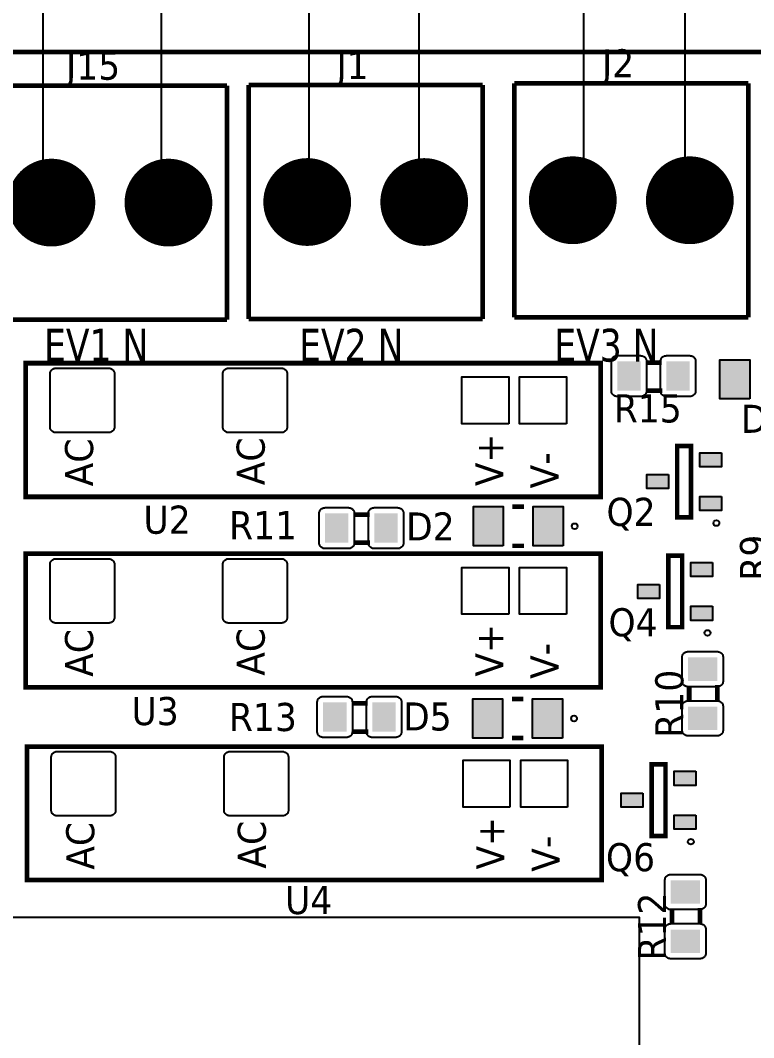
# Model space of a CAD drawing. Header units: millimetres. Extents: x 123.5 to 144.3, y 105.4 to 121.6.
# Drawn here: x 126.876 to 129.132, y 112.449 to 115.577 of the extents above; entities that cross this region are included whole.
import ezdxf

# ---------------------------------------------------------------- set-up
doc = ezdxf.new("R2010")
doc.units = ezdxf.units.MM
for name, color, linetype in [('DESC', 250, 'Continuous'), ('SYMS', 7, 'Continuous'), ('WIRES', 7, 'Continuous')]:
    doc.layers.add(name, color=color, linetype=linetype)
doc.styles.get("Standard").update_dxf_attribs({"font": 'tahoma.ttf'})

# ---------------------------------------------------------------- blocks, each defined once
blk = doc.blocks.new('RPAD')
blk.add_trace([(-0.5, -0.5), (-0.5, 0.5), (0.5, -0.5), (0.5, 0.5)])
blk = doc.blocks.new('EPAD')
at = {"const_width": 0.5}
blk.add_lwpolyline([(-0.25, 0, 1), (0.25, 0, 1)], format="xyb", close=True, dxfattribs=at)
blk = doc.blocks.new('card')
for points, const_width in [([(107.5319, 110.444), (113.6676, 110.444), (113.6676, 116.3461), (107.5319, 116.3461), (107.5319, 110.444)], 0.012), ([(107.5319, 110.444), (113.6676, 110.444), (113.6676, 116.3461), (107.5319, 116.3461), (107.5319, 110.444)], 0.012), ([(107.5319, 110.444), (113.6676, 110.444), (113.6676, 116.3461), (107.5319, 116.3461), (107.5319, 110.444)], 0.012), ([(108.2221, 116.2598), (108.8221, 116.2598)], 0.012), ([(108.2221, 116.2598), (108.8221, 116.2598)], 0.012), ([(108.2221, 116.2598), (108.8221, 116.2598)], 0.012), ([(108.8221, 116.2598), (108.8221, 115.6598)], 0.012), ([(108.8221, 116.2598), (108.8221, 115.6598)], 0.012), ([(108.8221, 116.2598), (108.8221, 115.6598)], 0.012), ([(108.8778, 116.2613), (108.8778, 115.6613)], 0.012), ([(108.8778, 116.2613), (109.4778, 116.2613)], 0.012), ([(108.8778, 116.2613), (108.8778, 115.6613)], 0.012), ([(108.8778, 116.2613), (109.4778, 116.2613)], 0.012), ([(108.8778, 116.2613), (108.8778, 115.6613)], 0.012), ([(108.8778, 116.2613), (109.4778, 116.2613)], 0.012), ([(109.4778, 116.2613), (109.4778, 115.6613)], 0.012), ([(109.4778, 116.2613), (109.4778, 115.6613)], 0.012), ([(109.4778, 116.2613), (109.4778, 115.6613)], 0.012), ([(109.5587, 116.2658), (109.5587, 115.6658)], 0.012), ([(109.5587, 116.2658), (110.1587, 116.2658)], 0.012), ([(109.5587, 116.2658), (109.5587, 115.6658)], 0.012), ([(109.5587, 116.2658), (110.1587, 116.2658)], 0.012), ([(109.5587, 116.2658), (109.5587, 115.6658)], 0.012), ([(109.5587, 116.2658), (110.1587, 116.2658)], 0.012), ([(110.1587, 116.2658), (110.1587, 115.6658)], 0.012), ([(110.1587, 116.2658), (110.1587, 115.6658)], 0.012), ([(110.1587, 116.2658), (110.1587, 115.6658)], 0.012), ([(108.2221, 115.6598), (108.8221, 115.6598)], 0.012), ([(108.2221, 115.6598), (108.8221, 115.6598)], 0.012), ([(108.2221, 115.6598), (108.8221, 115.6598)], 0.012), ([(108.8778, 115.6613), (109.4778, 115.6613)], 0.012), ([(108.8778, 115.6613), (109.4778, 115.6613)], 0.012), ([(108.8778, 115.6613), (109.4778, 115.6613)], 0.012), ([(109.5587, 115.6658), (110.1587, 115.6658)], 0.012), ([(109.5587, 115.6658), (110.1587, 115.6658)], 0.012), ([(109.5587, 115.6658), (110.1587, 115.6658)], 0.012), ([(109.8961, 115.5496), (109.9366, 115.5496)], 0.012), ([(109.8961, 115.5496), (109.9366, 115.5496)], 0.012), ([(109.8961, 115.5496), (109.9366, 115.5496)], 0.012), ([(108.3061, 115.2057), (109.7799, 115.2057), (109.7799, 115.5483), (108.3061, 115.5483), (108.3061, 115.2057)], 0.012), ([(108.3061, 115.2057), (109.7799, 115.2057), (109.7799, 115.5483), (108.3061, 115.5483), (108.3061, 115.2057)], 0.012), ([(108.3061, 115.2057), (109.7799, 115.2057), (109.7799, 115.5483), (108.3061, 115.5483), (108.3061, 115.2057)], 0.012), ([(109.8961, 115.4776), (109.9381, 115.4776)], 0.012), ([(109.8961, 115.4776), (109.9381, 115.4776)], 0.012), ([(109.8961, 115.4776), (109.9381, 115.4776)], 0.012), ([(110.0117, 115.3363), (109.9763, 115.3363), (109.9763, 115.1533), (110.0117, 115.1533), (110.0117, 115.3363)], 0.0118), ([(110.0117, 115.3363), (109.9763, 115.3363), (109.9763, 115.1533), (110.0117, 115.1533), (110.0117, 115.3363)], 0.0118), ([(110.0117, 115.3363), (109.9763, 115.3363), (109.9763, 115.1533), (110.0117, 115.1533), (110.0117, 115.3363)], 0.0118), ([(109.1471, 115.16), (109.1876, 115.16)], 0.012), ([(109.1471, 115.16), (109.1876, 115.16)], 0.012), ([(109.1471, 115.16), (109.1876, 115.16)], 0.012), ([(109.5836, 115.1806), (109.554, 115.1806)], 0.0118), ([(109.5836, 115.1806), (109.554, 115.1806)], 0.0118), ([(109.5836, 115.1806), (109.554, 115.1806)], 0.0118), ([(109.1471, 115.088), (109.1891, 115.088)], 0.012), ([(109.1471, 115.088), (109.1891, 115.088)], 0.012), ([(109.1471, 115.088), (109.1891, 115.088)], 0.012), ([(109.5836, 115.0802), (109.554, 115.0802)], 0.0118), ([(109.5836, 115.0802), (109.554, 115.0802)], 0.0118), ([(109.5836, 115.0802), (109.554, 115.0802)], 0.0118), ([(108.3061, 114.7176), (109.7799, 114.7176), (109.7799, 115.0601), (108.3061, 115.0601), (108.3061, 114.7176)], 0.012), ([(108.3061, 114.7176), (109.7799, 114.7176), (109.7799, 115.0601), (108.3061, 115.0601), (108.3061, 114.7176)], 0.012), ([(108.3061, 114.7176), (109.7799, 114.7176), (109.7799, 115.0601), (108.3061, 115.0601), (108.3061, 114.7176)], 0.012), ([(109.989, 115.0547), (109.9536, 115.0547), (109.9536, 114.8716), (109.989, 114.8716), (109.989, 115.0547)], 0.0118), ([(109.989, 115.0547), (109.9536, 115.0547), (109.9536, 114.8716), (109.989, 114.8716), (109.989, 115.0547)], 0.0118), ([(109.989, 115.0547), (109.9536, 115.0547), (109.9536, 114.8716), (109.989, 114.8716), (109.989, 115.0547)], 0.0118), ([(110.007, 114.6815), (110.007, 114.722)], 0.012), ([(110.007, 114.6815), (110.007, 114.722)], 0.012), ([(110.007, 114.6815), (110.007, 114.722)], 0.012), ([(110.079, 114.6815), (110.079, 114.7235)], 0.012), ([(110.079, 114.6815), (110.079, 114.7235)], 0.012), ([(110.079, 114.6815), (110.079, 114.7235)], 0.012), ([(109.1421, 114.6761), (109.1826, 114.6761)], 0.012), ([(109.1421, 114.6761), (109.1826, 114.6761)], 0.012), ([(109.1421, 114.6761), (109.1826, 114.6761)], 0.012), ([(109.5819, 114.6877), (109.5524, 114.6877)], 0.0118), ([(109.5819, 114.6877), (109.5524, 114.6877)], 0.0118), ([(109.5819, 114.6877), (109.5524, 114.6877)], 0.0118), ([(109.1421, 114.6041), (109.1841, 114.6041)], 0.012), ([(109.1421, 114.6041), (109.1841, 114.6041)], 0.012), ([(109.1421, 114.6041), (109.1841, 114.6041)], 0.012), ([(109.5819, 114.5873), (109.5524, 114.5873)], 0.0118), ([(109.5819, 114.5873), (109.5524, 114.5873)], 0.0118), ([(109.5819, 114.5873), (109.5524, 114.5873)], 0.0118), ([(108.3091, 114.2233), (109.7829, 114.2233), (109.7829, 114.5658), (108.3091, 114.5658), (108.3091, 114.2233)], 0.012), ([(108.3091, 114.2233), (109.7829, 114.2233), (109.7829, 114.5658), (108.3091, 114.5658), (108.3091, 114.2233)], 0.012), ([(108.3091, 114.2233), (109.7829, 114.2233), (109.7829, 114.5658), (108.3091, 114.5658), (108.3091, 114.2233)], 0.012), ([(109.9463, 114.5198), (109.9108, 114.5198), (109.9108, 114.3367), (109.9463, 114.3367), (109.9463, 114.5198)], 0.0118), ([(109.9463, 114.5198), (109.9108, 114.5198), (109.9108, 114.3367), (109.9463, 114.3367), (109.9463, 114.5198)], 0.0118), ([(109.9463, 114.5198), (109.9108, 114.5198), (109.9108, 114.3367), (109.9463, 114.3367), (109.9463, 114.5198)], 0.0118), ([(109.9628, 114.1103), (109.9628, 114.1508)], 0.012), ([(109.9628, 114.1103), (109.9628, 114.1508)], 0.012), ([(109.9628, 114.1103), (109.9628, 114.1508)], 0.012), ([(110.0348, 114.1103), (110.0348, 114.1523)], 0.012), ([(110.0348, 114.1103), (110.0348, 114.1523)], 0.012), ([(110.0348, 114.1103), (110.0348, 114.1523)], 0.012)]:
    blk.add_lwpolyline(points, dxfattribs=dict(const_width=const_width))
for points in [[(109.8226, 115.5676), (109.8826, 115.5676), (109.8842, 115.5675), (109.8857, 115.5673), (109.8871, 115.567), (109.8885, 115.5665), (109.8898, 115.5658), (109.8911, 115.5651), (109.8922, 115.5642), (109.8933, 115.5633), (109.8942, 115.5622), (109.8951, 115.5611), (109.8958, 115.5598), (109.8964, 115.5585), (109.8969, 115.5571), (109.8973, 115.5557), (109.8975, 115.5542), (109.8976, 115.5526), (109.8976, 115.4776), (109.8975, 115.4761), (109.8973, 115.4746), (109.8969, 115.4731), (109.8964, 115.4717), (109.8958, 115.4704), (109.8951, 115.4692), (109.8942, 115.468), (109.8933, 115.467), (109.8922, 115.466), (109.8911, 115.4651), (109.8898, 115.4644), (109.8885, 115.4638), (109.8871, 115.4633), (109.8857, 115.4629), (109.8842, 115.4627), (109.8826, 115.4626), (109.8226, 115.4626), (109.821, 115.4627), (109.8195, 115.4629), (109.8181, 115.4633), (109.8167, 115.4638), (109.8154, 115.4644), (109.8141, 115.4651), (109.813, 115.466), (109.8119, 115.467), (109.811, 115.468), (109.8101, 115.4692), (109.8094, 115.4704), (109.8088, 115.4717), (109.8083, 115.4731), (109.8079, 115.4746), (109.8077, 115.4761), (109.8076, 115.4776), (109.8076, 115.5526), (109.8077, 115.5542), (109.8079, 115.5557), (109.8083, 115.5571), (109.8088, 115.5585), (109.8094, 115.5598), (109.8101, 115.5611), (109.811, 115.5622), (109.8119, 115.5633), (109.813, 115.5642), (109.8141, 115.5651), (109.8154, 115.5658), (109.8167, 115.5665), (109.8181, 115.567), (109.8195, 115.5673), (109.821, 115.5675), (109.8226, 115.5676)], [(109.9486, 115.5676), (110.0086, 115.5676), (110.0102, 115.5675), (110.0117, 115.5673), (110.0131, 115.567), (110.0145, 115.5665), (110.0158, 115.5658), (110.0171, 115.5651), (110.0182, 115.5642), (110.0193, 115.5633), (110.0202, 115.5622), (110.0211, 115.5611), (110.0218, 115.5598), (110.0224, 115.5585), (110.0229, 115.5571), (110.0233, 115.5557), (110.0235, 115.5542), (110.0236, 115.5526), (110.0236, 115.4776), (110.0235, 115.4761), (110.0233, 115.4746), (110.0229, 115.4731), (110.0224, 115.4717), (110.0218, 115.4704), (110.0211, 115.4692), (110.0202, 115.468), (110.0193, 115.467), (110.0182, 115.466), (110.0171, 115.4651), (110.0158, 115.4644), (110.0145, 115.4638), (110.0131, 115.4633), (110.0117, 115.4629), (110.0102, 115.4627), (110.0086, 115.4626), (109.9486, 115.4626), (109.947, 115.4627), (109.9455, 115.4629), (109.9441, 115.4633), (109.9427, 115.4638), (109.9414, 115.4644), (109.9401, 115.4651), (109.939, 115.466), (109.9379, 115.467), (109.937, 115.468), (109.9361, 115.4692), (109.9354, 115.4704), (109.9348, 115.4717), (109.9343, 115.4731), (109.9339, 115.4746), (109.9337, 115.4761), (109.9336, 115.4776), (109.9336, 115.5526), (109.9337, 115.5542), (109.9339, 115.5557), (109.9343, 115.5571), (109.9348, 115.5585), (109.9354, 115.5598), (109.9361, 115.5611), (109.937, 115.5622), (109.9379, 115.5633), (109.939, 115.5642), (109.9401, 115.5651), (109.9414, 115.5658), (109.9427, 115.5665), (109.9441, 115.567), (109.9455, 115.5673), (109.947, 115.5675), (109.9486, 115.5676)], [(110.1621, 115.4566), (110.0856, 115.4566), (110.0856, 115.5571), (110.1621, 115.5571), (110.1621, 115.4566)], [(108.5187, 115.3704), (108.3837, 115.3704), (108.3821, 115.3704), (108.3806, 115.3707), (108.3791, 115.371), (108.3778, 115.3715), (108.3764, 115.3721), (108.3752, 115.3729), (108.3741, 115.3737), (108.373, 115.3747), (108.372, 115.3758), (108.3712, 115.3769), (108.3704, 115.3781), (108.3698, 115.3795), (108.3693, 115.3808), (108.369, 115.3823), (108.3687, 115.3838), (108.3687, 115.3854), (108.3687, 115.5204), (108.3687, 115.5219), (108.369, 115.5234), (108.3693, 115.5249), (108.3698, 115.5263), (108.3704, 115.5276), (108.3712, 115.5288), (108.372, 115.53), (108.373, 115.531), (108.3741, 115.532), (108.3752, 115.5328), (108.3764, 115.5336), (108.3778, 115.5342), (108.3791, 115.5347), (108.3806, 115.5351), (108.3821, 115.5353), (108.3837, 115.5354), (108.5187, 115.5354), (108.5202, 115.5353), (108.5217, 115.5351), (108.5232, 115.5347), (108.5246, 115.5342), (108.5259, 115.5336), (108.5271, 115.5328), (108.5283, 115.532), (108.5293, 115.531), (108.5303, 115.53), (108.5311, 115.5288), (108.5319, 115.5276), (108.5325, 115.5263), (108.533, 115.5249), (108.5334, 115.5234), (108.5336, 115.5219), (108.5337, 115.5204), (108.5337, 115.3854), (108.5336, 115.3838), (108.5334, 115.3823), (108.533, 115.3808), (108.5325, 115.3795), (108.5319, 115.3781), (108.5311, 115.3769), (108.5303, 115.3758), (108.5293, 115.3747), (108.5283, 115.3737), (108.5271, 115.3729), (108.5259, 115.3721), (108.5246, 115.3715), (108.5232, 115.371), (108.5217, 115.3707), (108.5202, 115.3704), (108.5187, 115.3704)], [(108.9616, 115.3704), (108.8266, 115.3704), (108.825, 115.3704), (108.8235, 115.3707), (108.8221, 115.371), (108.8207, 115.3715), (108.8194, 115.3721), (108.8181, 115.3729), (108.817, 115.3737), (108.8159, 115.3747), (108.815, 115.3758), (108.8141, 115.3769), (108.8134, 115.3781), (108.8127, 115.3795), (108.8122, 115.3808), (108.8119, 115.3823), (108.8117, 115.3838), (108.8116, 115.3854), (108.8116, 115.5204), (108.8117, 115.5219), (108.8119, 115.5234), (108.8122, 115.5249), (108.8127, 115.5263), (108.8134, 115.5276), (108.8141, 115.5288), (108.815, 115.53), (108.8159, 115.531), (108.817, 115.532), (108.8181, 115.5328), (108.8194, 115.5336), (108.8207, 115.5342), (108.8221, 115.5347), (108.8235, 115.5351), (108.825, 115.5353), (108.8266, 115.5354), (108.9616, 115.5354), (108.9631, 115.5353), (108.9646, 115.5351), (108.9661, 115.5347), (108.9675, 115.5342), (108.9688, 115.5336), (108.97, 115.5328), (108.9712, 115.532), (108.9722, 115.531), (108.9732, 115.53), (108.9741, 115.5288), (108.9748, 115.5276), (108.9754, 115.5263), (108.9759, 115.5249), (108.9763, 115.5234), (108.9765, 115.5219), (108.9766, 115.5204), (108.9766, 115.3854), (108.9765, 115.3838), (108.9763, 115.3823), (108.9759, 115.3808), (108.9754, 115.3795), (108.9748, 115.3781), (108.9741, 115.3769), (108.9732, 115.3758), (108.9722, 115.3747), (108.9712, 115.3737), (108.97, 115.3729), (108.9688, 115.3721), (108.9675, 115.3715), (108.9661, 115.371), (108.9646, 115.3707), (108.9631, 115.3704), (108.9616, 115.3704)], [(109.5446, 115.3929), (109.4246, 115.3929), (109.4246, 115.5129), (109.5446, 115.5129), (109.5446, 115.3929)], [(109.6923, 115.3929), (109.5723, 115.3929), (109.5723, 115.5129), (109.6923, 115.5129), (109.6923, 115.3929)], [(110.0897, 115.3189), (110.0897, 115.2829), (110.0342, 115.2829), (110.0342, 115.3189), (110.0897, 115.3189)], [(109.9538, 115.2628), (109.9538, 115.2268), (109.8983, 115.2268), (109.8983, 115.2628), (109.9538, 115.2628)], [(110.0897, 115.2067), (110.0897, 115.1707), (110.0342, 115.1707), (110.0342, 115.2067), (110.0897, 115.2067)], [(109.0736, 115.178), (109.1336, 115.178), (109.1352, 115.1779), (109.1367, 115.1777), (109.1382, 115.1773), (109.1395, 115.1768), (109.1409, 115.1762), (109.1421, 115.1755), (109.1432, 115.1746), (109.1443, 115.1736), (109.1453, 115.1726), (109.1461, 115.1714), (109.1469, 115.1702), (109.1475, 115.1689), (109.148, 115.1675), (109.1483, 115.166), (109.1486, 115.1645), (109.1486, 115.163), (109.1486, 115.088), (109.1486, 115.0864), (109.1483, 115.0849), (109.148, 115.0835), (109.1475, 115.0821), (109.1469, 115.0808), (109.1461, 115.0795), (109.1453, 115.0784), (109.1443, 115.0773), (109.1432, 115.0764), (109.1421, 115.0755), (109.1409, 115.0748), (109.1395, 115.0741), (109.1382, 115.0736), (109.1367, 115.0733), (109.1352, 115.0731), (109.1336, 115.073), (109.0736, 115.073), (109.0721, 115.0731), (109.0706, 115.0733), (109.0691, 115.0736), (109.0677, 115.0741), (109.0664, 115.0748), (109.0652, 115.0755), (109.064, 115.0764), (109.063, 115.0773), (109.062, 115.0784), (109.0612, 115.0795), (109.0604, 115.0808), (109.0598, 115.0821), (109.0593, 115.0835), (109.0589, 115.0849), (109.0587, 115.0864), (109.0586, 115.088), (109.0586, 115.163), (109.0587, 115.1645), (109.0589, 115.166), (109.0593, 115.1675), (109.0598, 115.1689), (109.0604, 115.1702), (109.0612, 115.1714), (109.062, 115.1726), (109.063, 115.1736), (109.064, 115.1746), (109.0652, 115.1755), (109.0664, 115.1762), (109.0677, 115.1768), (109.0691, 115.1773), (109.0706, 115.1777), (109.0721, 115.1779), (109.0736, 115.178)], [(109.1996, 115.178), (109.2596, 115.178), (109.2612, 115.1779), (109.2627, 115.1777), (109.2642, 115.1773), (109.2655, 115.1768), (109.2669, 115.1762), (109.2681, 115.1755), (109.2692, 115.1746), (109.2703, 115.1736), (109.2713, 115.1726), (109.2721, 115.1714), (109.2729, 115.1702), (109.2735, 115.1689), (109.274, 115.1675), (109.2743, 115.166), (109.2746, 115.1645), (109.2746, 115.163), (109.2746, 115.088), (109.2746, 115.0864), (109.2743, 115.0849), (109.274, 115.0835), (109.2735, 115.0821), (109.2729, 115.0808), (109.2721, 115.0795), (109.2713, 115.0784), (109.2703, 115.0773), (109.2692, 115.0764), (109.2681, 115.0755), (109.2669, 115.0748), (109.2655, 115.0741), (109.2642, 115.0736), (109.2627, 115.0733), (109.2612, 115.0731), (109.2596, 115.073), (109.1996, 115.073), (109.1981, 115.0731), (109.1966, 115.0733), (109.1951, 115.0736), (109.1937, 115.0741), (109.1924, 115.0748), (109.1912, 115.0755), (109.19, 115.0764), (109.189, 115.0773), (109.188, 115.0784), (109.1872, 115.0795), (109.1864, 115.0808), (109.1858, 115.0821), (109.1853, 115.0835), (109.1849, 115.0849), (109.1847, 115.0864), (109.1846, 115.088), (109.1846, 115.163), (109.1847, 115.1645), (109.1849, 115.166), (109.1853, 115.1675), (109.1858, 115.1689), (109.1864, 115.1702), (109.1872, 115.1714), (109.188, 115.1726), (109.189, 115.1736), (109.19, 115.1746), (109.1912, 115.1755), (109.1924, 115.1762), (109.1937, 115.1768), (109.1951, 115.1773), (109.1966, 115.1777), (109.1981, 115.1779), (109.1996, 115.178)], [(109.5303, 115.0802), (109.4538, 115.0802), (109.4538, 115.1807), (109.5303, 115.1807), (109.5303, 115.0802)], [(109.6838, 115.0802), (109.6073, 115.0802), (109.6073, 115.1807), (109.6838, 115.1807), (109.6838, 115.0802)], [(108.5187, 114.8822), (108.3837, 114.8822), (108.3821, 114.8822), (108.3806, 114.8825), (108.3791, 114.8828), (108.3778, 114.8833), (108.3764, 114.8839), (108.3752, 114.8847), (108.3741, 114.8855), (108.373, 114.8865), (108.372, 114.8876), (108.3712, 114.8887), (108.3704, 114.89), (108.3698, 114.8913), (108.3693, 114.8927), (108.369, 114.8941), (108.3687, 114.8956), (108.3687, 114.8972), (108.3687, 115.0322), (108.3687, 115.0337), (108.369, 115.0352), (108.3693, 115.0367), (108.3698, 115.0381), (108.3704, 115.0394), (108.3712, 115.0406), (108.372, 115.0418), (108.373, 115.0428), (108.3741, 115.0438), (108.3752, 115.0446), (108.3764, 115.0454), (108.3778, 115.046), (108.3791, 115.0465), (108.3806, 115.0469), (108.3821, 115.0471), (108.3837, 115.0472), (108.5187, 115.0472), (108.5202, 115.0471), (108.5217, 115.0469), (108.5232, 115.0465), (108.5246, 115.046), (108.5259, 115.0454), (108.5271, 115.0446), (108.5283, 115.0438), (108.5293, 115.0428), (108.5303, 115.0418), (108.5311, 115.0406), (108.5319, 115.0394), (108.5325, 115.0381), (108.533, 115.0367), (108.5334, 115.0352), (108.5336, 115.0337), (108.5337, 115.0322), (108.5337, 114.8972), (108.5336, 114.8956), (108.5334, 114.8941), (108.533, 114.8927), (108.5325, 114.8913), (108.5319, 114.89), (108.5311, 114.8887), (108.5303, 114.8876), (108.5293, 114.8865), (108.5283, 114.8855), (108.5271, 114.8847), (108.5259, 114.8839), (108.5246, 114.8833), (108.5232, 114.8828), (108.5217, 114.8825), (108.5202, 114.8822), (108.5187, 114.8822)], [(108.9616, 114.8822), (108.8266, 114.8822), (108.825, 114.8822), (108.8235, 114.8825), (108.8221, 114.8828), (108.8207, 114.8833), (108.8194, 114.8839), (108.8181, 114.8847), (108.817, 114.8855), (108.8159, 114.8865), (108.815, 114.8876), (108.8141, 114.8887), (108.8134, 114.89), (108.8127, 114.8913), (108.8122, 114.8927), (108.8119, 114.8941), (108.8117, 114.8956), (108.8116, 114.8972), (108.8116, 115.0322), (108.8117, 115.0337), (108.8119, 115.0352), (108.8122, 115.0367), (108.8127, 115.0381), (108.8134, 115.0394), (108.8141, 115.0406), (108.815, 115.0418), (108.8159, 115.0428), (108.817, 115.0438), (108.8181, 115.0446), (108.8194, 115.0454), (108.8207, 115.046), (108.8221, 115.0465), (108.8235, 115.0469), (108.825, 115.0471), (108.8266, 115.0472), (108.9616, 115.0472), (108.9631, 115.0471), (108.9646, 115.0469), (108.9661, 115.0465), (108.9675, 115.046), (108.9688, 115.0454), (108.97, 115.0446), (108.9712, 115.0438), (108.9722, 115.0428), (108.9732, 115.0418), (108.9741, 115.0406), (108.9748, 115.0394), (108.9754, 115.0381), (108.9759, 115.0367), (108.9763, 115.0352), (108.9765, 115.0337), (108.9766, 115.0322), (108.9766, 114.8972), (108.9765, 114.8956), (108.9763, 114.8941), (108.9759, 114.8927), (108.9754, 114.8913), (108.9748, 114.89), (108.9741, 114.8887), (108.9732, 114.8876), (108.9722, 114.8865), (108.9712, 114.8855), (108.97, 114.8847), (108.9688, 114.8839), (108.9675, 114.8833), (108.9661, 114.8828), (108.9646, 114.8825), (108.9631, 114.8822), (108.9616, 114.8822)], [(110.067, 115.0373), (110.067, 115.0013), (110.0115, 115.0013), (110.0115, 115.0373), (110.067, 115.0373)], [(109.5446, 114.9047), (109.4246, 114.9047), (109.4246, 115.0247), (109.5446, 115.0247), (109.5446, 114.9047)], [(109.6923, 114.9047), (109.5723, 114.9047), (109.5723, 115.0247), (109.6923, 115.0247), (109.6923, 114.9047)], [(109.9311, 114.9812), (109.9311, 114.9452), (109.8756, 114.9452), (109.8756, 114.9812), (109.9311, 114.9812)], [(110.067, 114.9251), (110.067, 114.8891), (110.0115, 114.8891), (110.0115, 114.9251), (110.067, 114.9251)], [(109.989, 114.734), (109.989, 114.794), (109.9891, 114.7956), (109.9893, 114.7971), (109.9897, 114.7985), (109.9902, 114.7999), (109.9908, 114.8012), (109.9916, 114.8025), (109.9924, 114.8036), (109.9934, 114.8047), (109.9944, 114.8056), (109.9956, 114.8065), (109.9968, 114.8072), (109.9981, 114.8079), (109.9995, 114.8084), (110.001, 114.8087), (110.0025, 114.8089), (110.004, 114.809), (110.079, 114.809), (110.0806, 114.8089), (110.0821, 114.8087), (110.0835, 114.8084), (110.0849, 114.8079), (110.0862, 114.8072), (110.0875, 114.8065), (110.0886, 114.8056), (110.0897, 114.8047), (110.0907, 114.8036), (110.0915, 114.8025), (110.0923, 114.8012), (110.0929, 114.7999), (110.0934, 114.7985), (110.0937, 114.7971), (110.094, 114.7956), (110.094, 114.794), (110.094, 114.734), (110.094, 114.7325), (110.0937, 114.7309), (110.0934, 114.7295), (110.0929, 114.7281), (110.0923, 114.7268), (110.0915, 114.7256), (110.0907, 114.7244), (110.0897, 114.7233), (110.0886, 114.7224), (110.0875, 114.7215), (110.0862, 114.7208), (110.0849, 114.7202), (110.0835, 114.7197), (110.0821, 114.7193), (110.0806, 114.7191), (110.079, 114.719), (110.004, 114.719), (110.0025, 114.7191), (110.001, 114.7193), (109.9995, 114.7197), (109.9981, 114.7202), (109.9968, 114.7208), (109.9956, 114.7215), (109.9944, 114.7224), (109.9934, 114.7233), (109.9924, 114.7244), (109.9916, 114.7256), (109.9908, 114.7268), (109.9902, 114.7281), (109.9897, 114.7295), (109.9893, 114.7309), (109.9891, 114.7325), (109.989, 114.734)], [(109.0686, 114.6941), (109.1286, 114.6941), (109.1302, 114.6941), (109.1317, 114.6938), (109.1331, 114.6935), (109.1345, 114.693), (109.1358, 114.6924), (109.1371, 114.6916), (109.1382, 114.6908), (109.1393, 114.6898), (109.1402, 114.6887), (109.1411, 114.6876), (109.1418, 114.6864), (109.1424, 114.685), (109.1429, 114.6837), (109.1433, 114.6822), (109.1435, 114.6807), (109.1436, 114.6791), (109.1436, 114.6041), (109.1435, 114.6026), (109.1433, 114.6011), (109.1429, 114.5996), (109.1424, 114.5982), (109.1418, 114.5969), (109.1411, 114.5957), (109.1402, 114.5945), (109.1393, 114.5935), (109.1382, 114.5925), (109.1371, 114.5917), (109.1358, 114.5909), (109.1345, 114.5903), (109.1331, 114.5898), (109.1317, 114.5894), (109.1302, 114.5892), (109.1286, 114.5891), (109.0686, 114.5891), (109.067, 114.5892), (109.0655, 114.5894), (109.0641, 114.5898), (109.0627, 114.5903), (109.0614, 114.5909), (109.0601, 114.5917), (109.059, 114.5925), (109.0579, 114.5935), (109.057, 114.5945), (109.0561, 114.5957), (109.0554, 114.5969), (109.0548, 114.5982), (109.0543, 114.5996), (109.0539, 114.6011), (109.0537, 114.6026), (109.0536, 114.6041), (109.0536, 114.6791), (109.0537, 114.6807), (109.0539, 114.6822), (109.0543, 114.6837), (109.0548, 114.685), (109.0554, 114.6864), (109.0561, 114.6876), (109.057, 114.6887), (109.0579, 114.6898), (109.059, 114.6908), (109.0601, 114.6916), (109.0614, 114.6924), (109.0627, 114.693), (109.0641, 114.6935), (109.0655, 114.6938), (109.067, 114.6941), (109.0686, 114.6941)], [(109.1946, 114.6941), (109.2546, 114.6941), (109.2562, 114.6941), (109.2577, 114.6938), (109.2591, 114.6935), (109.2605, 114.693), (109.2618, 114.6924), (109.2631, 114.6916), (109.2642, 114.6908), (109.2653, 114.6898), (109.2662, 114.6887), (109.2671, 114.6876), (109.2678, 114.6864), (109.2684, 114.685), (109.2689, 114.6837), (109.2693, 114.6822), (109.2695, 114.6807), (109.2696, 114.6791), (109.2696, 114.6041), (109.2695, 114.6026), (109.2693, 114.6011), (109.2689, 114.5996), (109.2684, 114.5982), (109.2678, 114.5969), (109.2671, 114.5957), (109.2662, 114.5945), (109.2653, 114.5935), (109.2642, 114.5925), (109.2631, 114.5917), (109.2618, 114.5909), (109.2605, 114.5903), (109.2591, 114.5898), (109.2577, 114.5894), (109.2562, 114.5892), (109.2546, 114.5891), (109.1946, 114.5891), (109.193, 114.5892), (109.1915, 114.5894), (109.1901, 114.5898), (109.1887, 114.5903), (109.1874, 114.5909), (109.1861, 114.5917), (109.185, 114.5925), (109.1839, 114.5935), (109.183, 114.5945), (109.1821, 114.5957), (109.1814, 114.5969), (109.1808, 114.5982), (109.1803, 114.5996), (109.1799, 114.6011), (109.1797, 114.6026), (109.1796, 114.6041), (109.1796, 114.6791), (109.1797, 114.6807), (109.1799, 114.6822), (109.1803, 114.6837), (109.1808, 114.685), (109.1814, 114.6864), (109.1821, 114.6876), (109.183, 114.6887), (109.1839, 114.6898), (109.185, 114.6908), (109.1861, 114.6916), (109.1874, 114.6924), (109.1887, 114.693), (109.1901, 114.6935), (109.1915, 114.6938), (109.193, 114.6941), (109.1946, 114.6941)], [(109.5286, 114.5873), (109.4521, 114.5873), (109.4521, 114.6878), (109.5286, 114.6878), (109.5286, 114.5873)], [(109.6822, 114.5873), (109.6057, 114.5873), (109.6057, 114.6878), (109.6822, 114.6878), (109.6822, 114.5873)], [(109.989, 114.608), (109.989, 114.668), (109.9891, 114.6696), (109.9893, 114.6711), (109.9897, 114.6725), (109.9902, 114.6739), (109.9908, 114.6752), (109.9916, 114.6765), (109.9924, 114.6776), (109.9934, 114.6787), (109.9944, 114.6796), (109.9956, 114.6805), (109.9968, 114.6812), (109.9981, 114.6819), (109.9995, 114.6824), (110.001, 114.6827), (110.0025, 114.6829), (110.004, 114.683), (110.079, 114.683), (110.0806, 114.6829), (110.0821, 114.6827), (110.0835, 114.6824), (110.0849, 114.6819), (110.0862, 114.6812), (110.0875, 114.6805), (110.0886, 114.6796), (110.0897, 114.6787), (110.0907, 114.6776), (110.0915, 114.6765), (110.0923, 114.6752), (110.0929, 114.6739), (110.0934, 114.6725), (110.0937, 114.6711), (110.094, 114.6696), (110.094, 114.668), (110.094, 114.608), (110.094, 114.6065), (110.0937, 114.6049), (110.0934, 114.6035), (110.0929, 114.6021), (110.0923, 114.6008), (110.0915, 114.5996), (110.0907, 114.5984), (110.0897, 114.5973), (110.0886, 114.5964), (110.0875, 114.5955), (110.0862, 114.5948), (110.0849, 114.5942), (110.0835, 114.5937), (110.0821, 114.5933), (110.0806, 114.5931), (110.079, 114.593), (110.004, 114.593), (110.0025, 114.5931), (110.001, 114.5933), (109.9995, 114.5937), (109.9981, 114.5942), (109.9968, 114.5948), (109.9956, 114.5955), (109.9944, 114.5964), (109.9934, 114.5973), (109.9924, 114.5984), (109.9916, 114.5996), (109.9908, 114.6008), (109.9902, 114.6021), (109.9897, 114.6035), (109.9893, 114.6049), (109.9891, 114.6065), (109.989, 114.608)], [(108.5217, 114.3879), (108.3867, 114.3879), (108.3851, 114.388), (108.3836, 114.3882), (108.3821, 114.3886), (108.3808, 114.389), (108.3794, 114.3897), (108.3782, 114.3904), (108.3771, 114.3913), (108.376, 114.3922), (108.375, 114.3933), (108.3742, 114.3944), (108.3734, 114.3957), (108.3728, 114.397), (108.3723, 114.3984), (108.372, 114.3998), (108.3717, 114.4013), (108.3717, 114.4029), (108.3717, 114.5379), (108.3717, 114.5394), (108.372, 114.541), (108.3723, 114.5424), (108.3728, 114.5438), (108.3734, 114.5451), (108.3742, 114.5463), (108.375, 114.5475), (108.376, 114.5486), (108.3771, 114.5495), (108.3782, 114.5504), (108.3794, 114.5511), (108.3808, 114.5517), (108.3821, 114.5522), (108.3836, 114.5526), (108.3851, 114.5528), (108.3867, 114.5529), (108.5217, 114.5529), (108.5232, 114.5528), (108.5247, 114.5526), (108.5262, 114.5522), (108.5276, 114.5517), (108.5289, 114.5511), (108.5301, 114.5504), (108.5313, 114.5495), (108.5323, 114.5486), (108.5333, 114.5475), (108.5341, 114.5463), (108.5349, 114.5451), (108.5355, 114.5438), (108.536, 114.5424), (108.5364, 114.541), (108.5366, 114.5394), (108.5367, 114.5379), (108.5367, 114.4029), (108.5366, 114.4013), (108.5364, 114.3998), (108.536, 114.3984), (108.5355, 114.397), (108.5349, 114.3957), (108.5341, 114.3944), (108.5333, 114.3933), (108.5323, 114.3922), (108.5313, 114.3913), (108.5301, 114.3904), (108.5289, 114.3897), (108.5276, 114.389), (108.5262, 114.3886), (108.5247, 114.3882), (108.5232, 114.388), (108.5217, 114.3879)], [(108.9646, 114.3879), (108.8296, 114.3879), (108.828, 114.388), (108.8265, 114.3882), (108.8251, 114.3886), (108.8237, 114.389), (108.8224, 114.3897), (108.8211, 114.3904), (108.82, 114.3913), (108.8189, 114.3922), (108.818, 114.3933), (108.8171, 114.3944), (108.8164, 114.3957), (108.8157, 114.397), (108.8152, 114.3984), (108.8149, 114.3998), (108.8147, 114.4013), (108.8146, 114.4029), (108.8146, 114.5379), (108.8147, 114.5394), (108.8149, 114.541), (108.8152, 114.5424), (108.8157, 114.5438), (108.8164, 114.5451), (108.8171, 114.5463), (108.818, 114.5475), (108.8189, 114.5486), (108.82, 114.5495), (108.8211, 114.5504), (108.8224, 114.5511), (108.8237, 114.5517), (108.8251, 114.5522), (108.8265, 114.5526), (108.828, 114.5528), (108.8296, 114.5529), (108.9646, 114.5529), (108.9661, 114.5528), (108.9676, 114.5526), (108.9691, 114.5522), (108.9705, 114.5517), (108.9718, 114.5511), (108.973, 114.5504), (108.9742, 114.5495), (108.9752, 114.5486), (108.9762, 114.5475), (108.9771, 114.5463), (108.9778, 114.5451), (108.9784, 114.5438), (108.9789, 114.5424), (108.9793, 114.541), (108.9795, 114.5394), (108.9796, 114.5379), (108.9796, 114.4029), (108.9795, 114.4013), (108.9793, 114.3998), (108.9789, 114.3984), (108.9784, 114.397), (108.9778, 114.3957), (108.9771, 114.3944), (108.9762, 114.3933), (108.9752, 114.3922), (108.9742, 114.3913), (108.973, 114.3904), (108.9718, 114.3897), (108.9705, 114.389), (108.9691, 114.3886), (108.9676, 114.3882), (108.9661, 114.388), (108.9646, 114.3879)], [(109.5476, 114.4104), (109.4276, 114.4104), (109.4276, 114.5304), (109.5476, 114.5304), (109.5476, 114.4104)], [(109.6953, 114.4104), (109.5753, 114.4104), (109.5753, 114.5304), (109.6953, 114.5304), (109.6953, 114.4104)], [(110.0242, 114.5023), (110.0242, 114.4663), (109.9687, 114.4663), (109.9687, 114.5023), (110.0242, 114.5023)], [(109.8884, 114.4462), (109.8884, 114.4102), (109.8329, 114.4102), (109.8329, 114.4462), (109.8884, 114.4462)], [(110.0242, 114.3901), (110.0242, 114.3541), (109.9687, 114.3541), (109.9687, 114.3901), (110.0242, 114.3901)], [(109.9448, 114.1628), (109.9448, 114.2228), (109.9449, 114.2243), (109.9451, 114.2258), (109.9454, 114.2273), (109.9459, 114.2287), (109.9466, 114.23), (109.9473, 114.2312), (109.9482, 114.2324), (109.9491, 114.2334), (109.9502, 114.2344), (109.9513, 114.2352), (109.9526, 114.236), (109.9539, 114.2366), (109.9553, 114.2371), (109.9567, 114.2375), (109.9582, 114.2377), (109.9598, 114.2378), (110.0348, 114.2378), (110.0363, 114.2377), (110.0378, 114.2375), (110.0393, 114.2371), (110.0407, 114.2366), (110.042, 114.236), (110.0432, 114.2352), (110.0444, 114.2344), (110.0454, 114.2334), (110.0464, 114.2324), (110.0473, 114.2312), (110.048, 114.23), (110.0486, 114.2287), (110.0491, 114.2273), (110.0495, 114.2258), (110.0497, 114.2243), (110.0498, 114.2228), (110.0498, 114.1628), (110.0497, 114.1612), (110.0495, 114.1597), (110.0491, 114.1582), (110.0486, 114.1569), (110.048, 114.1555), (110.0473, 114.1543), (110.0464, 114.1532), (110.0454, 114.1521), (110.0444, 114.1511), (110.0432, 114.1503), (110.042, 114.1495), (110.0407, 114.1489), (110.0393, 114.1484), (110.0378, 114.1481), (110.0363, 114.1478), (110.0348, 114.1478), (109.9598, 114.1478), (109.9582, 114.1478), (109.9567, 114.1481), (109.9553, 114.1484), (109.9539, 114.1489), (109.9526, 114.1495), (109.9513, 114.1503), (109.9502, 114.1511), (109.9491, 114.1521), (109.9482, 114.1532), (109.9473, 114.1543), (109.9466, 114.1555), (109.9459, 114.1569), (109.9454, 114.1582), (109.9451, 114.1597), (109.9449, 114.1612), (109.9448, 114.1628)], [(109.9448, 114.0368), (109.9448, 114.0968), (109.9449, 114.0983), (109.9451, 114.0998), (109.9454, 114.1013), (109.9459, 114.1027), (109.9466, 114.104), (109.9473, 114.1052), (109.9482, 114.1064), (109.9491, 114.1074), (109.9502, 114.1084), (109.9513, 114.1092), (109.9526, 114.11), (109.9539, 114.1106), (109.9553, 114.1111), (109.9567, 114.1115), (109.9582, 114.1117), (109.9598, 114.1118), (110.0348, 114.1118), (110.0363, 114.1117), (110.0378, 114.1115), (110.0393, 114.1111), (110.0407, 114.1106), (110.042, 114.11), (110.0432, 114.1092), (110.0444, 114.1084), (110.0454, 114.1074), (110.0464, 114.1064), (110.0473, 114.1052), (110.048, 114.104), (110.0486, 114.1027), (110.0491, 114.1013), (110.0495, 114.0998), (110.0497, 114.0983), (110.0498, 114.0968), (110.0498, 114.0368), (110.0497, 114.0352), (110.0495, 114.0337), (110.0491, 114.0322), (110.0486, 114.0309), (110.048, 114.0295), (110.0473, 114.0283), (110.0464, 114.0272), (110.0454, 114.0261), (110.0444, 114.0251), (110.0432, 114.0243), (110.042, 114.0235), (110.0407, 114.0229), (110.0393, 114.0224), (110.0378, 114.0221), (110.0363, 114.0218), (110.0348, 114.0218), (109.9598, 114.0218), (109.9582, 114.0218), (109.9567, 114.0221), (109.9553, 114.0224), (109.9539, 114.0229), (109.9526, 114.0235), (109.9513, 114.0243), (109.9502, 114.0251), (109.9491, 114.0261), (109.9482, 114.0272), (109.9473, 114.0283), (109.9466, 114.0295), (109.9459, 114.0309), (109.9454, 114.0322), (109.9451, 114.0337), (109.9449, 114.0352), (109.9448, 114.0368)]]:
    blk.add_lwpolyline(points, close=True)
blk.add_lwpolyline([(108.2594, 113.7903), (109.8794, 113.7903), (109.8794, 114.1273), (108.2594, 114.1273), (108.2594, 113.7903)])
for centre in [(110.0767, 115.1385), (110.0767, 115.1385), (110.0767, 115.1385), (109.7135, 115.1304), (109.7135, 115.1304), (109.7135, 115.1304), (110.054, 114.8569), (110.054, 114.8569), (110.054, 114.8569), (109.7118, 114.6375), (109.7118, 114.6375), (109.7118, 114.6375), (110.0112, 114.3219), (110.0112, 114.3219), (110.0112, 114.3219)]:
    blk.add_circle(centre, 0.00738)
at = {"zscale": 1.5}
for name, p, xscale, yscale in [('EPAD', (109.7087, 115.9658), 0.225, 0.225), ('EPAD', (110.0087, 115.9658), 0.225, 0.225), ('EPAD', (108.3721, 115.9598), 0.225, 0.225), ('EPAD', (108.6721, 115.9598), 0.225, 0.225), ('EPAD', (109.0278, 115.9613), 0.225, 0.225), ('EPAD', (109.3278, 115.9613), 0.225, 0.225), ('RPAD', (109.8526, 115.5151), 0.06, 0.07500000000000001), ('RPAD', (109.9786, 115.5151), 0.06, 0.07500000000000001), ('RPAD', (109.1036, 115.1255), 0.06, 0.07500000000000001), ('RPAD', (109.2296, 115.1255), 0.06, 0.07500000000000001), ('RPAD', (109.0986, 114.6416), 0.06, 0.07500000000000001), ('RPAD', (109.2246, 114.6416), 0.06, 0.07500000000000001)]:
    blk.add_blockref(name, p, dxfattribs=dict(at, xscale=xscale, yscale=yscale))
for p, xscale, yscale, rotation in [((110.1238, 115.5068), 0.0765, 0.1005, 180), ((110.0619, 115.3009), 0.036, 0.05549999999999999, 270), ((109.9261, 115.2448), 0.036, 0.05549999999999999, 270), ((110.0619, 115.1887), 0.036, 0.05549999999999999, 270), ((109.492, 115.1304), 0.0765, 0.1005, 180), ((109.6456, 115.1304), 0.0765, 0.1005, 180), ((110.0392, 115.0193), 0.036, 0.05549999999999999, 270), ((109.9034, 114.9632), 0.036, 0.05549999999999999, 270), ((110.0392, 114.9071), 0.036, 0.05549999999999999, 270), ((110.0415, 114.764), 0.06, 0.07500000000000001, 90), ((109.4904, 114.6375), 0.0765, 0.1005, 180), ((109.6439, 114.6375), 0.0765, 0.1005, 180), ((110.0415, 114.638), 0.06, 0.07500000000000001, 90), ((109.9965, 114.4843), 0.036, 0.05549999999999999, 270), ((109.8607, 114.4282), 0.036, 0.05549999999999999, 270), ((109.9965, 114.3721), 0.036, 0.05549999999999999, 270), ((109.9973, 114.1928), 0.06, 0.07500000000000001, 90), ((109.9973, 114.0668), 0.06, 0.07500000000000001, 90)]:
    blk.add_blockref('RPAD', p, dxfattribs=dict(at, xscale=xscale, yscale=yscale, rotation=rotation))
for s, height, width, p in [('J15', 0.072, 1.041667, (108.4096, 116.2748)), ('J15', 0.072, 1.041667, (108.4096, 116.2748)), ('J15', 0.072, 1.041667, (108.4096, 116.2748)), ('J1', 0.072, 1.041667, (109.1028, 116.2763)), ('J1', 0.072, 1.041667, (109.1028, 116.2763)), ('J1', 0.072, 1.041667, (109.1028, 116.2763)), ('J2', 0.072, 1.041667, (109.7837, 116.2808)), ('J2', 0.072, 1.041667, (109.7837, 116.2808)), ('J2', 0.072, 1.041667, (109.7837, 116.2808)), ('EV1 N', 0.084, 0.892857, (108.3533, 115.5524)), ('EV1 N', 0.084, 0.892857, (108.3533, 115.5524)), ('EV1 N', 0.084, 0.892857, (108.3533, 115.5524)), ('EV2 N', 0.084, 0.892857, (109.0073, 115.5524)), ('EV2 N', 0.084, 0.892857, (109.0073, 115.5524)), ('EV2 N', 0.084, 0.892857, (109.0073, 115.5524)), ('EV3 N', 0.084, 0.892857, (109.6613, 115.5524)), ('EV3 N', 0.084, 0.892857, (109.6613, 115.5524)), ('EV3 N', 0.084, 0.892857, (109.6613, 115.5524)), ('R15', 0.072, 1.041667, (109.8139, 115.3964)), ('R15', 0.072, 1.041667, (109.8139, 115.3964)), ('R15', 0.072, 1.041667, (109.8139, 115.3964)), ('D3', 0.072, 1.041667, (110.1396, 115.3697)), ('D3', 0.072, 1.041667, (110.1396, 115.3697)), ('D3', 0.072, 1.041667, (110.1396, 115.3697)), ('Q2', 0.072, 1.041667, (109.795, 115.1313)), ('Q2', 0.072, 1.041667, (109.795, 115.1313)), ('Q2', 0.072, 1.041667, (109.795, 115.1313)), ('U2', 0.072, 1.041667, (108.608, 115.1112)), ('U2', 0.072, 1.041667, (108.608, 115.1112)), ('U2', 0.072, 1.041667, (108.608, 115.1112)), ('R11', 0.072, 1.041667, (108.8276, 115.097)), ('R11', 0.072, 1.041667, (108.8276, 115.097)), ('R11', 0.072, 1.041667, (108.8276, 115.097)), ('D2', 0.072, 1.041667, (109.2813, 115.0938)), ('D2', 0.072, 1.041667, (109.2813, 115.0938)), ('D2', 0.072, 1.041667, (109.2813, 115.0938)), ('Q4', 0.072, 1.041667, (109.8001, 114.8483)), ('Q4', 0.072, 1.041667, (109.8001, 114.8483)), ('Q4', 0.072, 1.041667, (109.8001, 114.8483)), ('U3', 0.072, 1.041667, (108.5774, 114.6207)), ('U3', 0.072, 1.041667, (108.5774, 114.6207)), ('U3', 0.072, 1.041667, (108.5774, 114.6207)), ('R13', 0.072, 1.041667, (108.8272, 114.6055)), ('R13', 0.072, 1.041667, (108.8272, 114.6055)), ('R13', 0.072, 1.041667, (108.8272, 114.6055)), ('D5', 0.072, 1.041667, (109.2737, 114.6069)), ('D5', 0.072, 1.041667, (109.2737, 114.6069)), ('D5', 0.072, 1.041667, (109.2737, 114.6069)), ('Q6', 0.072, 1.041667, (109.7936, 114.2462)), ('Q6', 0.072, 1.041667, (109.7936, 114.2462)), ('Q6', 0.072, 1.041667, (109.7936, 114.2462)), ('U4', 0.072, 1.041667, (108.971, 114.1363)), ('U4', 0.072, 1.041667, (108.971, 114.1363)), ('U4', 0.072, 1.041667, (108.971, 114.1363))]:
    blk.add_text(s, height=height, dxfattribs=dict(width=width)).set_placement(p)
at = {"width": 1.041667}
for s, p in [('AC', (108.4789, 115.2326)), ('AC', (108.4789, 115.2326)), ('AC', (108.4789, 115.2326)), ('AC', (108.9188, 115.2354)), ('AC', (108.9188, 115.2354)), ('AC', (108.9188, 115.2354)), ('V+', (109.5304, 115.2331)), ('V+', (109.5304, 115.2331)), ('V+', (109.5304, 115.2331)), ('V-', (109.6721, 115.2272)), ('V-', (109.6721, 115.2272)), ('V-', (109.6721, 115.2272)), ('R9', (110.2092, 114.9909)), ('R9', (110.2092, 114.9909)), ('R9', (110.2092, 114.9909)), ('AC', (108.4789, 114.7444)), ('AC', (108.4789, 114.7444)), ('AC', (108.4789, 114.7444)), ('AC', (108.9188, 114.7472)), ('AC', (108.9188, 114.7472)), ('AC', (108.9188, 114.7472)), ('V+', (109.5304, 114.745)), ('V+', (109.5304, 114.745)), ('V+', (109.5304, 114.745)), ('V-', (109.6721, 114.7391)), ('V-', (109.6721, 114.7391)), ('V-', (109.6721, 114.7391)), ('R10', (109.992, 114.5885)), ('R10', (109.992, 114.5885)), ('R10', (109.992, 114.5885)), ('AC', (108.4819, 114.2501)), ('AC', (108.4819, 114.2501)), ('AC', (108.4819, 114.2501)), ('AC', (108.9218, 114.2529)), ('AC', (108.9218, 114.2529)), ('AC', (108.9218, 114.2529)), ('V+', (109.5334, 114.2507)), ('V+', (109.5334, 114.2507)), ('V+', (109.5334, 114.2507)), ('V-', (109.6751, 114.2448)), ('V-', (109.6751, 114.2448)), ('V-', (109.6751, 114.2448)), ('R12', (109.9478, 114.0173)), ('R12', (109.9478, 114.0173)), ('R12', (109.9478, 114.0173))]:
    blk.add_text(s, height=0.072, rotation=90, dxfattribs=at).set_placement(p)
blk = doc.blocks.new('WDDOT')
for radius in [0.03, 0.0187, 0.00929]:
    blk.add_circle((0, 0), radius)

msp = doc.modelspace()

# ---------------------------------------------------------------- linework, layer by layer
at = {"layer": 'WIRES'}
for p, q in [((128.6094, 115.0097), (128.6094, 117.0819)), ((128.9211, 114.9826), (128.9211, 117.109)), ((128.1013, 116.7848), (128.1013, 115.0464)), ((127.7638, 116.4994), (127.7638, 115.0464)), ((127.3095, 116.3048), (127.3095, 115.0075)), ((126.9461, 115.0464), (126.9461, 116.0454)), ((128.6027, 115.0974), (128.5629, 115.0974))]:
    msp.add_line(p, q, dxfattribs=at)

# ---------------------------------------------------------------- block references
at = {"layer": 'DESC', "xscale": 1.2, "yscale": 1.2, "zscale": 1.2}
msp.add_blockref('card', (-3.075, -24.1348), dxfattribs=at)
at = {"layer": 'SYMS'}
msp.add_blockref('WDDOT', (128.6094, 115.0974), dxfattribs=at)

doc.saveas('drawing.dxf')
